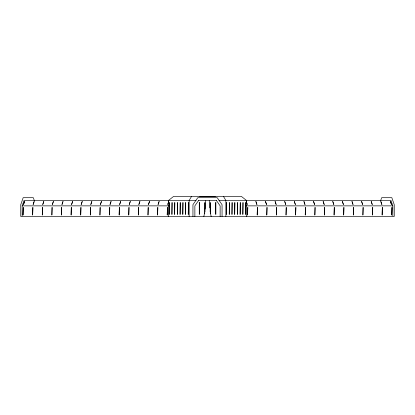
<?xml version="1.0" encoding="UTF-8"?>
<svg xmlns="http://www.w3.org/2000/svg" width="415" height="415" viewBox="0 0 415 415"><rect width="100%" height="100%" fill="white"/><g stroke="black" fill="none" stroke-linecap="round" stroke-linejoin="round"><path stroke-width="0.62" d="M209.238 200.663L209.622 207.889M205.207 209.108L205.757 200.663M204.611 212.755L203.843 216.464M218.949 200.492L390.992 200.492L392.844 205.866L392.844 216.464L22.156 216.464L22.156 205.866L24.008 200.492L196.051 200.492M168.723 201.503L167.696 204.476L168.713 202.1M380.659 200.621L381.665 197.701L391.833 197.701L394.25 204.709L394.25 216.464L393.285 216.464M191.512 196.451L189.126 200.492L189.126 216.464M198.572 200.492L194.868 205.866L194.868 216.464M199.708 196.466L215.292 196.466M198.463 200.492L216.537 200.492M22.156 205.866L168.76 205.866M246.24 205.866L392.844 205.866M21.715 216.464L20.75 216.464L20.75 204.709L23.167 197.701L33.335 197.701L34.341 200.621M216.428 200.492L220.132 205.866L220.132 216.464M223.488 196.451L225.874 200.492L225.874 216.464M246.277 201.503L247.304 204.476L246.287 202.1M211.152 216.464L210.384 212.755M246.526 216.464L246.526 200.492L241.452 196.451L173.548 196.451L168.474 200.492L168.474 216.464M222.056 216.464L222.056 204.709L217.227 197.701L197.773 197.701L192.944 204.709L192.944 216.464M210.431 213.725L210.431 202.613L210.161 202.613L210.161 211.873M204.989 211.873L204.989 202.613L204.714 202.613L204.714 213.725M24.558 201.503L23.536 204.476L24.558 201.503M34.17 201.503L33.148 204.476L34.17 201.503M43.783 201.503L42.755 204.476L43.783 201.503M53.39 201.503L52.368 204.476L53.39 201.503M63.002 201.503L61.98 204.476L63.002 201.503M72.615 201.503L71.588 204.476L72.615 201.503M82.222 201.503L81.2 204.476L82.222 201.503M91.834 201.503L90.812 204.476L91.834 201.503M101.447 201.503L100.42 204.476L101.447 201.503M111.054 201.503L110.032 204.476L111.054 201.503M120.666 201.503L119.645 204.476L120.666 201.503M130.279 201.503L129.252 204.476L130.279 201.503M139.891 201.503L138.864 204.476L139.891 201.503M149.499 201.503L148.477 204.476L149.499 201.503M159.111 201.503L158.089 204.476L159.111 201.503M255.889 201.503L256.911 204.476L255.889 201.503M265.501 201.503L266.523 204.476L265.501 201.503M275.109 201.503L276.136 204.476L275.109 201.503M284.721 201.503L285.748 204.476L284.721 201.503M294.334 201.503L295.356 204.476L294.334 201.503M303.946 201.503L304.968 204.476L303.946 201.503M313.553 201.503L314.58 204.476L313.553 201.503M323.166 201.503L324.188 204.476L323.166 201.503M332.778 201.503L333.8 204.476L332.778 201.503M342.385 201.503L343.413 204.476L342.385 201.503M351.998 201.503L353.02 204.476L351.998 201.503M361.61 201.503L362.632 204.476L361.61 201.503M371.218 201.503L372.245 204.476L371.218 201.503M380.83 201.503L381.852 204.476L380.83 201.503M390.442 201.503L391.464 204.476L390.442 201.503M169.341 202.613L169.206 214.342L169.341 202.613M172.064 202.613L171.929 214.342L172.064 202.613M174.782 202.613L174.648 214.342L174.782 202.613M177.506 202.613L177.371 214.342L177.506 202.613M180.229 202.613L180.094 214.342L180.229 202.613M182.948 202.613L182.813 214.342L182.948 202.613M185.671 202.613L185.536 214.342L185.671 202.613M188.394 202.613L188.26 214.342L188.394 202.613M199.542 202.613L199.273 202.613L199.273 214.342L199.542 214.342L199.542 202.613M215.873 202.613L215.603 202.613L215.603 214.342L215.873 214.342L215.873 202.613M226.668 202.613L226.533 214.342L226.668 202.613M229.391 202.613L229.256 214.342L229.391 202.613M232.11 202.613L231.975 214.342L232.11 202.613M234.833 202.613L234.698 214.342L234.833 202.613M237.556 202.613L237.422 214.342L237.556 202.613M240.275 202.613L240.14 214.342L240.275 202.613M242.998 202.613L242.863 214.342L242.998 202.613M245.722 202.613L245.587 214.342L245.722 202.613M23.256 207.469L23.053 214.965L23.256 207.469M32.863 207.469L32.666 214.965L32.863 207.469M42.475 207.469L42.278 214.965L42.475 207.469M52.088 207.469L51.885 214.965L52.088 207.469M61.695 207.469L61.498 214.965L61.695 207.469M71.307 207.469L71.11 214.965L71.307 207.469M80.92 207.469L80.718 214.965L80.92 207.469M90.532 207.469L90.33 214.965L90.532 207.469M100.139 207.469L99.942 214.965L100.139 207.469M109.752 207.469L109.555 214.965L109.752 207.469M119.364 207.469L119.162 214.965L119.364 207.469M128.972 207.469L128.775 214.965L128.972 207.469M138.584 207.469L138.387 214.965L138.584 207.469M148.197 207.469L147.994 214.965L148.197 207.469M157.804 207.469L157.607 214.965L157.804 207.469M167.416 207.469L167.219 214.965L167.416 207.469M247.781 207.469L247.584 214.965L247.781 207.469M257.393 207.469L257.196 214.965L257.393 207.469M267.006 207.469L266.804 214.965L267.006 207.469M276.613 207.469L276.416 214.965L276.613 207.469M286.226 207.469L286.028 214.965L286.226 207.469M295.838 207.469L295.636 214.965L295.838 207.469M305.445 207.469L305.248 214.965L305.445 207.469M315.058 207.469L314.861 214.965L315.058 207.469M324.67 207.469L324.468 214.965L324.67 207.469M334.283 207.469L334.08 214.965L334.283 207.469M343.89 207.469L343.693 214.965L343.89 207.469M353.502 207.469L353.305 214.965L353.502 207.469M363.115 207.469L362.912 214.965L363.115 207.469M372.722 207.469L372.525 214.965L372.722 207.469M382.334 207.469L382.137 214.965L382.334 207.469M391.947 207.469L391.744 214.965L391.947 207.469"/></g></svg>
